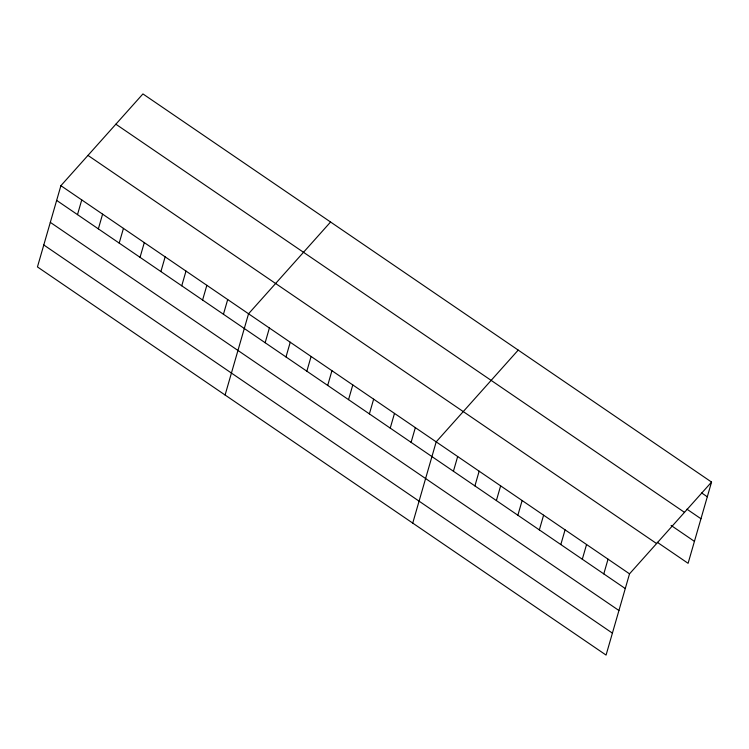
<?xml version="1.0" encoding="UTF-8"?>
<svg xmlns="http://www.w3.org/2000/svg" width="749" height="749" viewBox="0 0 749 749"><rect width="100%" height="100%" fill="white"/><g stroke="black" fill="none" stroke-linecap="round" stroke-linejoin="round"><path stroke-width="1.12" d="M60.903 185.686L37.45 266.925L606.072 655.075L629.525 573.837L711.55 482.075L142.928 93.925L60.903 185.686L629.525 573.837M77.503 214.635L81.744 199.917M98.353 228.876L102.594 214.148M119.194 243.107L123.445 228.379M140.044 257.338L144.295 242.61M160.895 271.569L165.145 256.851M181.745 285.8L185.995 271.082M202.595 300.031L206.846 285.313M223.445 314.262L227.696 299.544M225.093 395.013L248.546 313.775L330.571 222.013M265.146 342.733L269.397 328.006M285.996 356.964L290.247 342.237M306.847 371.195L311.088 356.468M327.697 385.426L331.938 370.708M348.538 399.657L352.788 384.939M369.388 413.888L373.639 399.17M390.238 428.119L394.489 413.401M411.089 442.359L415.339 427.632M412.736 523.102L436.19 441.863L518.214 350.101M453.426 471.252L457.667 456.525M474.903 485.914L479.154 471.196M496.381 500.575L500.632 485.858M517.868 515.237L522.119 500.519M539.346 529.908L543.596 515.181M560.823 544.57L565.074 529.843M582.31 559.231L586.561 544.514M603.788 573.893L608.038 559.175M711.55 482.075L688.097 563.314L657.276 542.276M701.701 492.973L707.299 496.793M686.955 509.189L700.961 518.748M115.861 124.203L684.483 512.353M671.085 525.424L694.435 541.368M87.97 155.399L656.592 543.559M56.652 200.404L625.275 588.555M50.314 222.359L618.936 610.51M43.788 244.97L612.41 633.13"/></g></svg>
